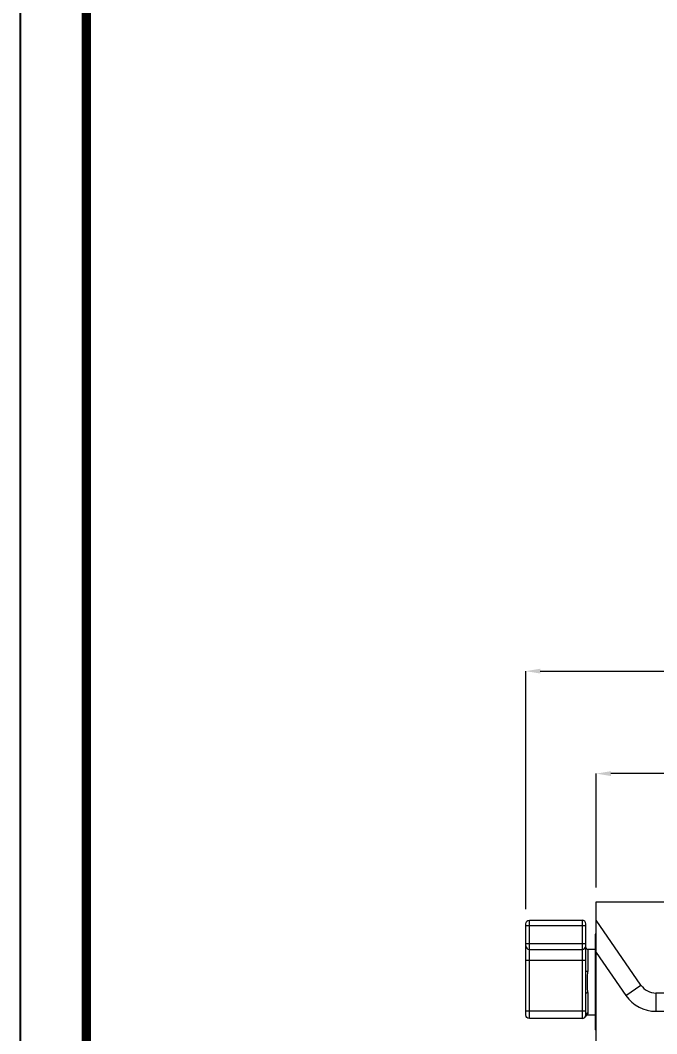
# Model space of a CAD drawing. Extents: x 0 to 1128, y 0 to 827.
# Drawn here: x 0 to 174.6, y 228.3 to 506.5 of the extents above; entities that cross this region are included whole.
import ezdxf

# ---------------------------------------------------------------- set-up
doc = ezdxf.new("R2010")
doc.units = 0
doc.header["$LTSCALE"] = 10
doc.header["$MEASUREMENT"] = 0
doc.header["$PDMODE"] = 3
doc.header["$PDSIZE"] = -10
doc.layers.get('0').update_dxf_attribs({"linetype": 'CONTINUOUS'})
doc.layers.get('DEFPOINTS').update_dxf_attribs({"linetype": 'CONTINUOUS'})
doc.layers.add('PDF_02___PRT_ALL_AXES', color=7, linetype='CONTINUOUS')
doc.layers.add('PDF_형상', color=7, linetype='CONTINUOUS')
doc.styles.add('Daelim Dimension', font='NanumGothic.ttf')
doc.dimstyles.new('DEFAULT', dxfattribs={"dimscale": 2, "dimtxt": 2, "dimasz": 2, "dimexe": 0, "dimexo": 2, "dimgap": 1, "dimtad": 1, "dimdec": 0, "dimzin": 9, "dimdsep": 46, "dimtxsty": 'Daelim Dimension', "dimcen": 0.5, "dimclrd": 5, "dimclre": 5, "dimclrt": 256, "dimadec": 1, "dimazin": 0, "dimtfac": 1, "dimtdec": 0, "dimtix": 1, "dimtmove": 0, "dimatfit": 3, "dimfxl": 0, "dimtolj": 1, "dimtzin": 1, "dimlwd": 9, "dimlwe": 9, "dimarcsym": 0})

# ---------------------------------------------------------------- blocks, each defined once
blk = doc.blocks.new('*D26')
at = {"color": 5, "lineweight": 9, "ltscale": 0.5}
for p, q in [((158.05, 268.49), (158.05, 299.72)), ((398.05, 299.72), (162.05, 299.72)), ((402.05, 268.49), (402.05, 299.72))]:
    blk.add_line(p, q, dxfattribs=at)
at = {"color": 5, "ltscale": 0.5}
for points in [[(162.05, 300.38), (162.05, 299.05), (158.05, 299.72)], [(398.05, 300.38), (398.05, 299.05), (402.05, 299.72)]]:
    blk.add_solid(points, dxfattribs=at)
at = {"layer": 'DEFPOINTS', "color": 0, "ltscale": 0.5}
for p in [(158.05, 299.72), (158.05, 264.49), (402.05, 264.49)]:
    blk.add_point(p, dxfattribs=at)
at = {"color": 7, "ltscale": 0.5, "insert": (315.5, 307.11), "char_height": 10, "attachment_point": 5, "style": 'Daelim Dimension'}
blk.add_mtext('\\A1;244', dxfattribs=at)
blk = doc.blocks.new('*D27')
at = {"color": 5, "lineweight": 9, "ltscale": 0.5}
for p, q in [((138.69, 262.49), (138.69, 327.84)), ((142.69, 327.84), (417.4, 327.84)), ((421.4, 262.49), (421.4, 327.84))]:
    blk.add_line(p, q, dxfattribs=at)
at = {"color": 5, "ltscale": 0.5}
for points in [[(142.69, 328.51), (142.69, 327.18), (138.69, 327.84)], [(417.4, 328.51), (417.4, 327.18), (421.4, 327.84)]]:
    blk.add_solid(points, dxfattribs=at)
at = {"layer": 'DEFPOINTS', "color": 0, "ltscale": 0.5}
for p in [(421.4, 327.84), (138.69, 258.49), (421.4, 258.49)]:
    blk.add_point(p, dxfattribs=at)
at = {"color": 7, "ltscale": 0.5, "insert": (315.5, 335.29), "char_height": 10, "attachment_point": 5, "style": 'Daelim Dimension'}
blk.add_mtext('\\A1;283', dxfattribs=at)

msp = doc.modelspace()

# ---------------------------------------------------------------- linework, layer by layer
at = {"ltscale": 0.5}
msp.add_lwpolyline([(0, 0), (1128.4, 0), (1128.4, 826.8), (0, 826.8)], close=True, dxfattribs=at)
at = {"color": 5, "linetype": 'ByBlock', "lineweight": 200, "const_width": 2.6}
msp.add_lwpolyline([(18.14, 35.4), (1110.14, 35.4), (1110.14, 807.6), (18.14, 807.6)], close=True, dxfattribs=at)
at = {"layer": 'PDF_02___PRT_ALL_AXES', "lineweight": 5}
msp.add_lwpolyline([(158.04, 229.18, -0.213204), (157.8, 229.74), (157.8, 255.24, -0.213204), (158.04, 255.8)], format="xyb", dxfattribs=at)
at = {"layer": 'PDF_형상', "lineweight": 5}
for points in [[(402.05, 264.49), (402.05, 220.49), (158.05, 220.49), (158.05, 264.49)], [(139.69, 259.49), (154.19, 259.49), (154.19, 232.49), (139.69, 232.49)], [(155.19, 239.45), (155.2, 239.46), (155.2, 239.47), (155.21, 239.49), (155.23, 239.5), (155.23, 239.51), (155.25, 239.52), (155.28, 239.53), (155.32, 239.55), (155.34, 239.56), (155.39, 239.57), (155.44, 239.58), (155.5, 239.59), (155.5, 239.59), (155.56, 239.6), (155.61, 239.6), (155.67, 239.6), (155.69, 239.61), (155.69, 233.96), (155.65, 233.96), (155.63, 233.96), (155.59, 233.95), (155.55, 233.94), (155.5, 233.92), (155.49, 233.92), (155.45, 233.9), (155.41, 233.88), (155.37, 233.85), (155.34, 233.82), (155.33, 233.81), (155.3, 233.78), (155.27, 233.74), (155.25, 233.71), (155.23, 233.67), (155.22, 233.63), (155.21, 233.59), (155.2, 233.57), (155.2, 233.53), (155.19, 233.49)], [(385.67, 239.49), (174.43, 239.49), (174.43, 234.49), (385.67, 234.49)]]:
    msp.add_lwpolyline(points, close=True, dxfattribs=at)
for points in [[(139.69, 232.49, -0.414201), (138.69, 233.49), (138.69, 258.49, -0.414201), (139.69, 259.49)], [(157.8, 251.49), (155.69, 251.49), (155.69, 245.37), (155.67, 245.37), (155.61, 245.37), (155.56, 245.37), (155.5, 245.38), (155.5, 245.38), (155.44, 245.39), (155.39, 245.4), (155.34, 245.41), (155.32, 245.42), (155.28, 245.44), (155.25, 245.45), (155.23, 245.47), (155.23, 245.47), (155.21, 245.49), (155.2, 245.5), (155.2, 245.51), (155.19, 245.53), (155.19, 258.49, 0.414201), (154.19, 259.49)], [(138.69, 252.49, 0.41421), (139.69, 251.49), (154.19, 251.49, 0.41421), (155.19, 252.49)]]:
    msp.add_lwpolyline(points, format="xyb", dxfattribs=at)
for points in [[(158.05, 250.66), (166.18, 238.82), (170.31, 241.65), (158.05, 259.49)], [(138.69, 257.99), (155.19, 257.99)], [(155.19, 252.99), (138.69, 252.99)], [(138.69, 248.49), (155.19, 248.49)], [(155.19, 239.45), (155.19, 239.77), (155.19, 240.14), (155.17, 240.63), (155.16, 240.96), (155.16, 241.07), (155.15, 241.61), (155.14, 242.07), (155.14, 242.49), (155.14, 242.9), (155.15, 243.37), (155.16, 243.9), (155.16, 244.02), (155.17, 244.35), (155.19, 244.83), (155.19, 245.2), (155.19, 245.53)], [(155.69, 239.61), (155.69, 239.85), (155.69, 240.12), (155.67, 240.44), (155.65, 240.89), (155.65, 241.03), (155.63, 241.45), (155.62, 241.83), (155.61, 242.17), (155.61, 242.49), (155.61, 242.8), (155.62, 243.14), (155.63, 243.52), (155.65, 243.95), (155.65, 244.08), (155.67, 244.53), (155.69, 244.85), (155.69, 245.12), (155.69, 245.37)], [(155.19, 234.49), (138.69, 234.49)], [(155.69, 233.96), (155.69, 233.91), (155.69, 233.86), (155.69, 233.85), (155.69, 233.8), (155.68, 233.75), (155.67, 233.71), (155.66, 233.67), (155.65, 233.63), (155.65, 233.61), (155.63, 233.56), (155.63, 233.55), (155.63, 233.53), (155.62, 233.52), (155.62, 233.5), (155.61, 233.5), (155.61, 233.49), (155.61, 233.49), (155.61, 233.49), (155.61, 233.49), (155.61, 233.49), (157.8, 233.49)]]:
    msp.add_lwpolyline(points, dxfattribs=at)
for centre, radius, start, end in [((155.69, 251.99), 0.5, 179.9995, 269.9956), ((174.43, 244.49), 5, 214.5083, 270.0002), ((174.43, 244.49), 10, 214.5087, 269.9999), ((154.19, 233.49), 1, 270.0012, 359.9988), ((155.61, 232.99), 0.5, 90.0039, 160.5319)]:
    msp.add_arc(centre, radius, start, end, dxfattribs=at)

# ---------------------------------------------------------------- dimensions: what is measured, and where the dimension line sits
at = {"color": 5, "ltscale": 0.5}
for base, p1, p2, picture, middle in [((421.4, 327.84), (138.69, 258.49), (421.4, 258.49), '*D27', (315.5, 327.84)), ((158.05, 299.72), (402.05, 264.49), (158.05, 264.49), '*D26', (315.5, 299.72))]:
    dim = msp.add_linear_dim(base=base, p1=p1, p2=p2, dimstyle='DEFAULT', override={"dimtxt": 5, "dimclrt": 7}, dxfattribs=at)
    dim.commit()
    dim.dimension.update_dxf_attribs({"geometry": picture, "text_midpoint": middle, "dimtype": 160})

doc.saveas('drawing.dxf')
